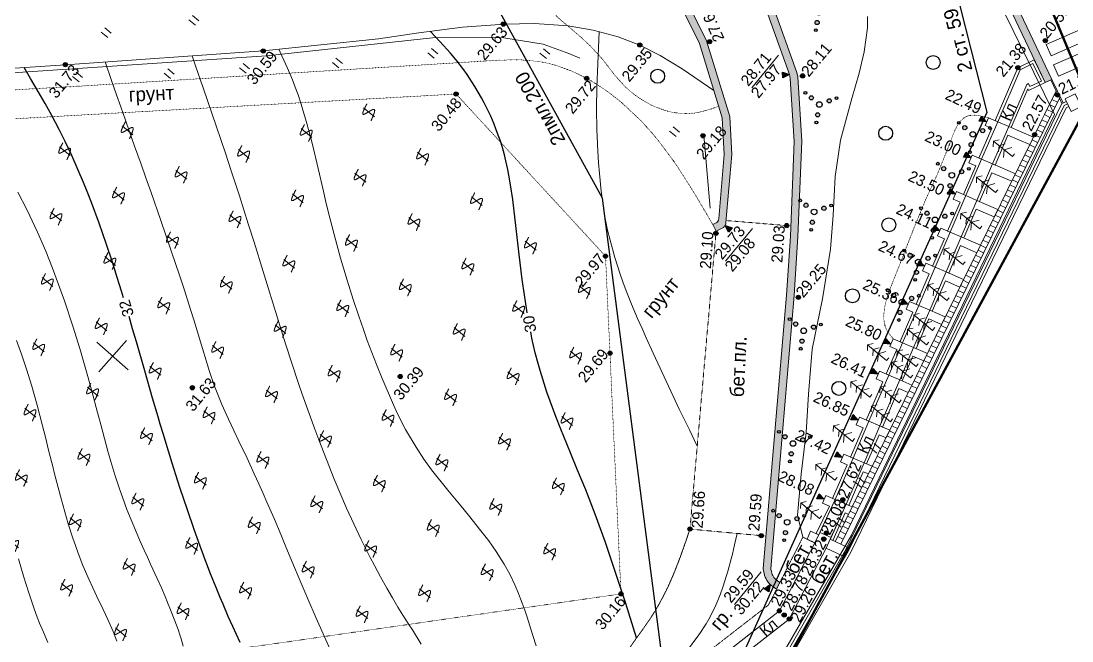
# Model space of a CAD drawing. Header units: millimetres. Extents: x -2893842 to -949497, y -1203244 to 262218.
# Drawn here: x -2001651 to -1926468, y -739890 to -695531 of the extents above; entities that cross this region are included whole.
import ezdxf

# ---------------------------------------------------------------- set-up
doc = ezdxf.new("R2010")
doc.units = ezdxf.units.MM
for name, pattern in [('g5_01_5x1_5', [1.5, 0.75, -0.75]), ('g5_05x2', [3.5, 2.5, -1]), ('g5_366', [0.85, 0.1, -0.75])]:
    doc.linetypes.add(name, pattern=pattern)
doc.layers.get('0').update_dxf_attribs({"lineweight": 5})
for name, color, linetype in [('!!!_ Размеры', 7, 'Continuous'), ('02_сетка', 253, 'Continuous'), ('06_Инженерно-технические сооружения', 253, 'Continuous'), ('10_Границы покрытий и угодий', 253, 'Continuous'), ('12_Рельеф', 253, 'Continuous'), ('13_Растительность', 253, 'Continuous'), ('14_Ограждения', 253, 'Continuous'), ('19_Горизонтали', 253, 'Continuous'), ('30_Канализация', 253, 'Continuous'), ('32_Теплосеть', 253, 'Continuous'), ('37_Кабель низкого напряжения', 253, 'Continuous'), ('61_Отметки высоты поверхности', 253, 'Continuous'), ('65_Границы', 253, 'Continuous')]:
    doc.layers.add(name, color=color, linetype=linetype)
doc.styles.add('LIKE17', font='d431.shx')
doc.styles.add('LIKE32', font='peteri.shx')
doc.styles.add('LIKE36', font='pragmai.shx')
doc.styles.add('Line_GUGK', font='')
doc.styles.get('Line_GUGK').set_extended_font_data('Bm431', italic=True)
doc.linetypes.add('g5_085a', pattern='A,0.001,[19,GUGK_2005.shx,S=1,R=180,X=0,Y=0],0.5,[18,GUGK_2005.shx,S=6,R=180,X=0,Y=0],0.5', length=1.001)
doc.linetypes.add('g5_119_3', pattern='A,4,-1,[31,GUGK_2005.shx,S=0.1,R=0,X=0,Y=0],4,[31,GUGK_2005.shx,S=0.1,R=180,X=0,Y=0],-1', length=10)
doc.linetypes.add('g5_122_kn', pattern='A,1,-1,1.5,-0.4,["Кн",Line_GUGK,S=1,R=0,X=0,Y=-0.5],-2.4,1.5,-1,4,-1,4,-1,3', length=21.8)
doc.linetypes.add('g5_122_t', pattern='A,1,-1,1.5,-0.4,["Т",Line_GUGK,S=1,R=0,X=0,Y=-0.5],-1.5,1.5,-1,4,-1,4,-1,3', length=20.9)
doc.linetypes.add('g5_280_1', pattern='A,0.001,[21,GUGK_2005.shx,S=1,R=180,X=0,Y=0],2', length=2.001)
doc.linetypes.add('g5_386_1', pattern='A,0,-0.75,[39,GUGK_2005.shx,S=0.5,R=0,X=0.55,Y=0],-0.75', length=1.5)
doc.linetypes.add('g5_472', pattern='A,0,-4,[25,GUGK_2005.shx,S=0.4,R=0,X=0,Y=-0.2],0', length=4)

# ---------------------------------------------------------------- blocks, each defined once
blk = doc.blocks.new('BL_333')
at = {"color": 0}
for p, q in [((0, -3), (0, 3)), ((-3, 0), (3, 0))]:
    blk.add_line(p, q, dxfattribs=at)
blk = doc.blocks.new('g5_368')
at = {"color": 0}
blk.add_circle((0, 0), 0.5, dxfattribs=at)
blk = doc.blocks.new('g5_395_2')
h = blk.add_hatch(color=0)
h.paths.add_polyline_path([(-0.8, -0.375, 1), (-0.5, -0.375, 1)])
h.paths.add_polyline_path([(-1.026, -0.65, 1), (-1.226, -0.65, 1)])
h.paths.add_polyline_path([(0.8, -0.375, 1), (0.5, -0.375, 1)])
h.paths.add_polyline_path([(1.026, -0.65, 1), (1.226, -0.65, 1)])
h.paths.add_polyline_path([(0.15, 0.75, 1), (-0.15, 0.75, 1)])
h.paths.add_polyline_path([(0.1, 1.3, 1), (-0.1, 1.3, 1)])
at = {"color": 0}
for centre, radius in [((0, 0.75), 0.15), ((0, 1.3), 0.1), ((0, 0), 0.2), ((-1.126, -0.65), 0.1), ((-0.65, -0.375), 0.15), ((0.65, -0.375), 0.15), ((1.126, -0.65), 0.1)]:
    blk.add_circle(centre, radius, dxfattribs=at)
blk = doc.blocks.new('g5_401')
at = {"color": 0, "lineweight": 20}
for points in [[(-0.2, 0), (-0.2, 0.6)], [(0.2, 0), (0.2, 0.6)]]:
    blk.add_lwpolyline(points, dxfattribs=at)
blk = doc.blocks.new('g5_388_2')
at = {"color": 0, "lineweight": 20}
for points in [[(0, 1.75), (-0.324, 1.503)], [(0, 1.75), (0.324, 1.503)], [(0, 0), (0, 1.75)], [(0, 1.221), (-0.365, 0.973)], [(0, 1.221), (0.365, 0.973)], [(0, 0.751), (-0.465, 0.443)], [(0, 0.751), (0.465, 0.443)], [(0.25, 0), (0, 0)]]:
    blk.add_lwpolyline(points, dxfattribs=at)
blk = doc.blocks.new('g5_411')
at = {"color": 0, "linetype": 'Continuous', "lineweight": 15}
for points in [[(0.375, 1), (0.365, 0.998), (0.355, 0.996), (0.346, 0.994), (0.336, 0.991), (0.326, 0.989), (0.316, 0.987), (0.307, 0.985), (0.297, 0.983), (0.287, 0.981), (0.277, 0.979), (0.268, 0.976), (0.258, 0.974), (0.248, 0.972), (0.238, 0.97), (0.228, 0.968), (0.219, 0.966), (0.209, 0.963), (0.199, 0.961), (0.189, 0.959), (0.18, 0.957), (0.17, 0.955), (0.16, 0.952), (0.15, 0.95), (0.141, 0.948), (0.131, 0.946), (0.121, 0.943), (0.111, 0.941), (0.102, 0.939), (0.092, 0.937), (0.082, 0.934), (0.073, 0.932), (0.063, 0.93), (0.053, 0.927), (0.043, 0.925), (0.034, 0.923), (0.024, 0.92), (0.014, 0.918), (0.005, 0.915), (-0.005, 0.913), (-0.015, 0.911), (-0.025, 0.908), (-0.034, 0.906), (-0.044, 0.903), (-0.054, 0.901), (-0.063, 0.898), (-0.073, 0.895), (-0.083, 0.893), (-0.092, 0.89), (-0.102, 0.887), (-0.111, 0.885), (-0.121, 0.882), (-0.131, 0.879), (-0.14, 0.876), (-0.15, 0.873), (-0.159, 0.87), (-0.169, 0.867), (-0.178, 0.864), (-0.188, 0.861), (-0.197, 0.858), (-0.207, 0.855), (-0.216, 0.852), (-0.226, 0.849), (-0.235, 0.845), (-0.245, 0.842), (-0.254, 0.838), (-0.263, 0.834), (-0.272, 0.831), (-0.282, 0.827), (-0.291, 0.823), (-0.3, 0.818), (-0.309, 0.814), (-0.318, 0.809), (-0.327, 0.805), (-0.335, 0.799), (-0.344, 0.794), (-0.352, 0.788), (-0.36, 0.782), (-0.367, 0.775), (-0.374, 0.768), (-0.379, 0.76), (-0.383, 0.75), (-0.385, 0.741), (-0.384, 0.731), (-0.38, 0.721), (-0.375, 0.713), (-0.369, 0.705), (-0.361, 0.698), (-0.354, 0.692), (-0.346, 0.686), (-0.337, 0.681), (-0.329, 0.675), (-0.32, 0.67), (-0.312, 0.665), (-0.303, 0.661), (-0.294, 0.656), (-0.285, 0.652), (-0.276, 0.647), (-0.267, 0.643), (-0.258, 0.639), (-0.249, 0.635), (-0.239, 0.631), (-0.23, 0.627), (-0.221, 0.623), (-0.212, 0.619), (-0.202, 0.616), (-0.193, 0.612), (-0.184, 0.608), (-0.174, 0.605), (-0.165, 0.601), (-0.156, 0.597), (-0.146, 0.594), (-0.137, 0.59), (-0.128, 0.587), (-0.118, 0.584), (-0.109, 0.58), (-0.099, 0.577), (-0.09, 0.573), (-0.081, 0.57), (-0.071, 0.567), (-0.062, 0.563), (-0.052, 0.56), (-0.043, 0.556), (-0.034, 0.553), (-0.024, 0.55), (-0.015, 0.546), (-0.005, 0.543), (0.004, 0.54), (0.013, 0.536), (0.023, 0.533), (0.032, 0.53), (0.042, 0.526), (0.051, 0.523), (0.061, 0.519), (0.07, 0.516), (0.079, 0.513), (0.089, 0.509), (0.098, 0.506), (0.108, 0.502), (0.117, 0.499), (0.126, 0.495), (0.136, 0.492), (0.145, 0.488), (0.154, 0.485), (0.164, 0.481), (0.173, 0.477), (0.182, 0.474), (0.191, 0.47), (0.201, 0.466), (0.21, 0.462), (0.219, 0.458), (0.228, 0.454), (0.238, 0.45), (0.247, 0.446), (0.256, 0.442), (0.265, 0.438), (0.274, 0.433), (0.283, 0.429), (0.292, 0.425), (0.301, 0.42), (0.309, 0.415), (0.318, 0.41), (0.327, 0.405), (0.335, 0.4), (0.343, 0.394), (0.351, 0.388), (0.359, 0.382), (0.367, 0.375), (0.374, 0.368), (0.38, 0.36), (0.385, 0.352), (0.39, 0.343), (0.392, 0.333), (0.392, 0.323), (0.391, 0.313), (0.387, 0.304), (0.382, 0.295), (0.377, 0.287), (0.37, 0.279), (0.363, 0.272), (0.356, 0.266), (0.348, 0.259), (0.34, 0.253), (0.332, 0.248), (0.323, 0.242), (0.315, 0.237), (0.306, 0.232), (0.298, 0.227), (0.289, 0.222), (0.28, 0.217), (0.271, 0.213), (0.262, 0.208), (0.253, 0.204), (0.244, 0.2), (0.235, 0.196), (0.226, 0.192), (0.217, 0.188), (0.207, 0.184), (0.198, 0.18), (0.189, 0.176), (0.179, 0.173), (0.17, 0.169), (0.161, 0.165), (0.151, 0.162), (0.142, 0.158), (0.133, 0.155), (0.123, 0.151), (0.114, 0.148), (0.105, 0.145), (0.095, 0.141), (0.086, 0.138), (0.076, 0.135), (0.067, 0.132), (0.057, 0.129), (0.048, 0.125), (0.038, 0.122), (0.029, 0.119), (0.019, 0.116), (0.01, 0.113), (0, 0.11), (-0.009, 0.107), (-0.019, 0.104), (-0.028, 0.101), (-0.038, 0.098), (-0.048, 0.095), (-0.057, 0.092), (-0.067, 0.089), (-0.076, 0.086), (-0.086, 0.083), (-0.095, 0.08), (-0.105, 0.078), (-0.115, 0.075), (-0.124, 0.072), (-0.134, 0.069), (-0.143, 0.066), (-0.153, 0.063), (-0.162, 0.061), (-0.172, 0.058), (-0.182, 0.055), (-0.191, 0.052), (-0.201, 0.049), (-0.21, 0.047), (-0.22, 0.044), (-0.23, 0.041), (-0.239, 0.038), (-0.249, 0.036), (-0.259, 0.033), (-0.268, 0.03), (-0.278, 0.027), (-0.287, 0.025), (-0.297, 0.022), (-0.307, 0.019), (-0.316, 0.017), (-0.326, 0.014), (-0.336, 0.011), (-0.345, 0.008), (-0.355, 0.006), (-0.364, 0.003), (-0.374, 0), (-0.375, 0)], [(0, 1), (0, 0)]]:
    blk.add_lwpolyline(points, dxfattribs=at)
blk = doc.blocks.new('g5_330')
blk.add_hatch(color=0).paths.add_polyline_path([(-0.15, 0, 1), (0.15, 0, 1)])
at = {"color": 0}
blk.add_circle((0, 0), 0.15, dxfattribs=at)
blk = doc.blocks.new('g5_330a')
blk.add_hatch(color=0).paths.add_polyline_path([(0, 0), (-0.2, 0.5), (0.2, 0.5)])
at = {"color": 0}
blk.add_lwpolyline([(0, 0), (-0.2, 0.5), (0.2, 0.5)], close=True, dxfattribs=at)
blk = doc.blocks.new('Топо_07.04.17')
at = {"layer": '06_Инженерно-технические сооружения', "linetype": 'Continuous', "lineweight": 20}
for points in [[(-90330, -590655), (-90347, -590717), (-90361, -590756), (-90382, -590804), (-90411, -590851), (-90429, -590874), (-90449, -590896), (-90489, -590933), (-90525, -590961), (-90550, -590979), (-90589, -591004), (-90637, -591029), (-90689, -591051), (-91102, -591198), (-91283, -590689), (-91066, -590612), (-91025, -590596), (-90986, -590575), (-90959, -590558), (-90943, -590545), (-90923, -590527), (-90908, -590512), (-90890, -590491), (-90873, -590470), (-90857, -590448), (-90842, -590423), (-90829, -590393), (-90819, -590355), (-90812, -590311), (-89906, -585795), (-89749, -583190), (-90765, -577717), (-95182, -565551), (-95829, -564827), (-96550, -564210), (-114803, -562794), (-143291, -560491), (-172694, -558257), (-205353, -557281), (-222333, -557403), (-243262, -558205), (-272521, -559509), (-287741, -560073), (-304911, -560306), (-320227, -559835), (-336012, -559406), (-345151, -559109), (-345134, -558570), (-335995, -558866), (-320211, -559296), (-304907, -559766), (-287755, -559533), (-272543, -558970), (-243284, -557665), (-222345, -556863), (-205346, -556741), (-172665, -557718), (-143249, -559953), (-114761, -562256), (-96421, -563678), (-96246, -563758), (-95633, -564284), (-95345, -564559), (-94825, -565140), (-94671, -565376), (-90242, -577574), (-89206, -583156), (-89369, -585864)], [(-86080, -596403), (-89930, -615627), (-89933, -615688), (-89915, -615818), (-89893, -615949), (-89873, -616043), (-89845, -616138), (-89813, -616216), (-89778, -616280), (-89739, -616338), (-89691, -616398), (-89633, -616460), (-89556, -616534), (-89394, -616674), (-89694, -617129), (-89919, -616934), (-90018, -616839), (-90098, -616753), (-90173, -616660), (-90241, -616561), (-90303, -616446), (-90355, -616316), (-90396, -616178), (-90424, -616052), (-90449, -615899), (-90475, -615710), (-90467, -615558), (-86611, -596307), (-85859, -592151), (-84829, -585432), (-84595, -580942), (-84611, -580648), (-85745, -575842), (-85882, -575418), (-88647, -568685), (-88723, -568424), (-89211, -565800), (-89222, -565462), (-89144, -565167), (-89015, -564959), (-88858, -564774), (-88666, -564608), (-88428, -564494), (-88137, -564449), (-87688, -564477), (-81754, -565549), (-76089, -567090), (-75751, -567229), (-71402, -569572), (-71138, -569808), (-70095, -571327), (-69915, -571688), (-66007, -583103), (-66518, -583278), (-70410, -571910), (-70562, -571602), (-71498, -570238), (-71749, -569999), (-75917, -567753), (-76378, -567571), (-81873, -566076), (-87754, -565014), (-88113, -564992), (-88267, -565015), (-88368, -565063), (-88473, -565155), (-88578, -565278), (-88642, -565383), (-88680, -565523), (-88672, -565742), (-88202, -568272), (-88125, -568533), (-85363, -575262), (-85226, -575689), (-84078, -580556), (-84051, -580879), (-84291, -585488), (-85326, -592240)]]:
    blk.add_hatch(color=7, dxfattribs=at).paths.add_polyline_path(points)
at = {"layer": '02_сетка', "color": 3, "linetype": 'Continuous'}
for p, q in [((-136118, -596216), (-133897, -594200)), ((-133999, -596319), (-136016, -594098))]:
    blk.add_line(p, q, dxfattribs=at)
at = {"layer": '06_Инженерно-технические сооружения', "color": 7, "linetype": 'Continuous', "lineweight": 20}
for points in [[(-94671, -565376), (-90242, -577574), (-89206, -583156), (-89369, -585864), (-90330, -590655), (-90347, -590717), (-90361, -590756), (-90382, -590804), (-90411, -590851), (-90429, -590874), (-90449, -590896), (-90489, -590933), (-90525, -590961), (-90550, -590979), (-90589, -591004), (-90637, -591029), (-90689, -591051), (-91102, -591198), (-91283, -590689), (-91066, -590612), (-91025, -590596), (-90986, -590575), (-90959, -590558), (-90943, -590545), (-90923, -590527), (-90908, -590512), (-90890, -590491), (-90873, -590470), (-90857, -590448), (-90842, -590423), (-90829, -590393), (-90819, -590355), (-90812, -590311), (-89906, -585795), (-89749, -583190), (-90765, -577717), (-95182, -565551)], [(-69915, -571688), (-66007, -583103), (-66518, -583278), (-70410, -571910)], [(-85226, -575689), (-84078, -580556), (-84051, -580879), (-84291, -585488), (-85326, -592240), (-86080, -596403), (-89930, -615627), (-89933, -615688), (-89915, -615818), (-89893, -615949), (-89873, -616043), (-89845, -616138), (-89813, -616216), (-89778, -616280), (-89739, -616338), (-89691, -616398), (-89633, -616460), (-89556, -616534), (-89394, -616674), (-89694, -617129), (-89919, -616934), (-90018, -616839), (-90098, -616753), (-90173, -616660), (-90241, -616561), (-90303, -616446), (-90355, -616316), (-90396, -616178), (-90424, -616052), (-90449, -615899), (-90475, -615710), (-90467, -615558), (-86611, -596307), (-85859, -592151), (-84829, -585432), (-84595, -580942), (-84611, -580648), (-85745, -575842)], [(-87411, -581275), (-85242, -579181)], [(-66019, -585115), (-66390, -584878)], [(-65804, -584778), (-66175, -584541)], [(-66450, -585789), (-66821, -585552)], [(-66235, -585452), (-66606, -585215)], [(-66881, -586464), (-67252, -586227)], [(-66666, -586126), (-67036, -585890)], [(-67312, -587138), (-67682, -586901)], [(-67096, -586801), (-67467, -586564)], [(-67958, -588149), (-68329, -587912)], [(-67742, -587812), (-68113, -587575)], [(-67527, -587475), (-67898, -587238)], [(-68389, -588823), (-68759, -588586)], [(-68173, -588486), (-68544, -588249)], [(-68819, -589497), (-69190, -589260)], [(-68604, -589160), (-68975, -588923)], [(-69250, -590171), (-69621, -589934)], [(-69035, -589834), (-69406, -589597)], [(-69681, -590845), (-70052, -590608)], [(-69466, -590508), (-69836, -590271)], [(-90668, -593395), (-88499, -591302)], [(-70327, -591857), (-70698, -591620)], [(-70112, -591519), (-70482, -591283)], [(-69896, -591182), (-70267, -590945)], [(-70758, -592531), (-71129, -592294)], [(-70542, -592194), (-70913, -591957)], [(-71189, -593205), (-71559, -592968)], [(-70973, -592868), (-71344, -592631)], [(-71619, -593879), (-71990, -593642)], [(-71404, -593542), (-71775, -593305)], [(-72266, -594890), (-72636, -594653)], [(-72050, -594553), (-72421, -594316)], [(-71835, -594216), (-72206, -593979)], [(-72696, -595564), (-73067, -595327)], [(-72481, -595227), (-72852, -594990)], [(-73127, -596238), (-73498, -596001)], [(-72912, -595901), (-73282, -595664)], [(-73558, -596912), (-73929, -596676)], [(-73342, -596575), (-73713, -596338)], [(-74204, -597924), (-74575, -597687)], [(-73989, -597587), (-74359, -597350)], [(-73773, -597249), (-74144, -597013)], [(-74635, -598598), (-75005, -598361)], [(-74419, -598261), (-74790, -598024)], [(-75065, -599272), (-75436, -599035)], [(-74850, -598935), (-75221, -598698)], [(-75496, -599946), (-75867, -599709)], [(-75281, -599609), (-75652, -599372)], [(-75927, -600620), (-76298, -600383)], [(-75712, -600283), (-76082, -600046)], [(-76573, -601631), (-76944, -601394)], [(-76358, -601294), (-76729, -601057)], [(-76142, -600957), (-76513, -600720)], [(-77004, -602305), (-77375, -602068)], [(-76789, -601968), (-77159, -601731)], [(-77435, -602980), (-77805, -602743)], [(-77219, -602642), (-77590, -602406)], [(-77865, -603654), (-78236, -603417)], [(-77650, -603317), (-78021, -603080)], [(-78512, -604665), (-78882, -604428)], [(-78296, -604328), (-78667, -604091)], [(-78081, -603991), (-78452, -603754)], [(-78942, -605339), (-79313, -605102)], [(-78727, -605002), (-79098, -604765)], [(-79373, -606013), (-79744, -605776)], [(-79158, -605676), (-79529, -605439)], [(-79804, -606687), (-80175, -606450)], [(-79589, -606350), (-79959, -606113)], [(-80450, -607698), (-80821, -607461)], [(-80235, -607361), (-80605, -607124)], [(-80019, -607024), (-80390, -606787)], [(-80881, -608373), (-81252, -608136)], [(-80665, -608035), (-81036, -607799)], [(-81312, -609047), (-81682, -608810)], [(-81096, -608710), (-81467, -608473)], [(-81742, -609721), (-82113, -609484)], [(-81527, -609384), (-81898, -609147)], [(-82173, -610395), (-82544, -610158)], [(-81958, -610058), (-82328, -609821)], [(-82819, -611406), (-83190, -611169)], [(-82604, -611069), (-82975, -610832)], [(-82388, -610732), (-82759, -610495)], [(-83250, -612080), (-83621, -611843)], [(-83035, -611743), (-83405, -611506)], [(-83681, -612754), (-84052, -612517)], [(-83465, -612417), (-83836, -612180)], [(-98771, -667824), (-98680, -651578), (-98580, -632028), (-97507, -623509), (-89662, -618691), (-86588, -614147), (-86163, -613453), (-85396, -613891), (-85466, -614007), (-85829, -614611), (-89024, -619355), (-96668, -624050), (-97681, -632087), (-97780, -651583), (-97871, -667834)], [(-84112, -613428), (-84482, -613192)], [(-83896, -613091), (-84267, -612854)], [(-84542, -614103), (-84913, -613866)], [(-84327, -613766), (-84698, -613529)], [(-92809, -617872), (-90640, -615778)]]:
    blk.add_lwpolyline(points, dxfattribs=at)
at = {"layer": '06_Инженерно-технические сооружения', "color": 7, "linetype": 'g5_280_1', "lineweight": 20}
for points in [[(-91102, -591198), (-90689, -591051), (-90637, -591029), (-90589, -591004), (-90550, -590979), (-90525, -590961), (-90489, -590933), (-90449, -590896), (-90429, -590874), (-90411, -590851), (-90382, -590804), (-90361, -590756), (-90347, -590717), (-90330, -590655), (-89369, -585864), (-89206, -583156), (-90242, -577574), (-94671, -565376)], [(-66007, -583103), (-69915, -571688)], [(-85745, -575842), (-84611, -580648), (-84595, -580942), (-84829, -585432), (-85859, -592151), (-86611, -596307), (-90467, -615558), (-90475, -615710), (-90449, -615899), (-90424, -616052), (-90396, -616178), (-90355, -616316), (-90303, -616446), (-90241, -616561), (-90173, -616660), (-90098, -616753), (-90018, -616839), (-89919, -616934), (-89694, -617129)]]:
    blk.add_lwpolyline(points, dxfattribs=at)
at = {"layer": '06_Инженерно-технические сооружения', "color": 7, "linetype": 'Continuous', "lineweight": 20}
for points in [[(-65517, -582928), (-65775, -582087), (-52556, -578029), (-52298, -578871)], [(-65864, -581416), (-66124, -580575), (-59688, -578589), (-59429, -579430)], [(-70375, -585580), (-68330, -581999), (-67100, -581578), (-66518, -583278), (-67748, -583699), (-67788, -583582), (-69285, -586203), (-69458, -586103), (-67834, -583259), (-67703, -583215), (-67624, -583445), (-66772, -583154), (-67225, -581832), (-68194, -582164), (-70201, -585679)], [(-65486, -584903), (-65625, -584497), (-65807, -583965), (-66092, -583132), (-66007, -583103), (-65401, -584875)], [(-84758, -614440), (-85133, -614210), (-84913, -613866), (-84698, -613529), (-84482, -613192), (-84267, -612854), (-84052, -612517), (-83836, -612180), (-83621, -611843), (-83405, -611506), (-83190, -611169), (-82975, -610832), (-82759, -610495), (-82544, -610158), (-82328, -609821), (-82113, -609484), (-81898, -609147), (-81682, -608810), (-81467, -608473), (-81252, -608136), (-81036, -607799), (-80821, -607461), (-80605, -607124), (-80390, -606787), (-80175, -606450), (-79959, -606113), (-79744, -605776), (-79529, -605439), (-79313, -605102), (-79098, -604765), (-78882, -604428), (-78667, -604091), (-78452, -603754), (-78236, -603417), (-78021, -603080), (-77805, -602743), (-77590, -602406), (-77375, -602068), (-77159, -601731), (-76944, -601394), (-76729, -601057), (-76513, -600720), (-76298, -600383), (-76082, -600046), (-75867, -599709), (-75652, -599372), (-75436, -599035), (-75221, -598698), (-75005, -598361), (-74790, -598024), (-74575, -597687), (-74359, -597350), (-74144, -597013), (-73929, -596676), (-73713, -596338), (-73498, -596001), (-73282, -595664), (-73067, -595327), (-72852, -594990), (-72636, -594653), (-72421, -594316), (-72206, -593979), (-71990, -593642), (-71775, -593305), (-71559, -592968), (-71344, -592631), (-71129, -592294), (-70913, -591957), (-70698, -591620), (-70482, -591283), (-70267, -590945), (-70052, -590608), (-69836, -590271), (-69621, -589934), (-69406, -589597), (-69190, -589260), (-68975, -588923), (-68759, -588586), (-68544, -588249), (-68329, -587912), (-68113, -587575), (-67898, -587238), (-67682, -586901), (-67467, -586564), (-67252, -586227), (-67036, -585890), (-66821, -585552), (-66606, -585215), (-66390, -584878), (-66175, -584541), (-65807, -583965), (-65625, -584497)], [(-71649, -588212), (-71823, -588113), (-70673, -586101), (-71130, -585839), (-70833, -585318), (-70202, -585679)], [(-70906, -588637), (-71649, -588212), (-70202, -585679), (-69458, -586103)], [(-70732, -588736), (-70904, -588638), (-69458, -586103), (-67784, -587060), (-68108, -587566), (-69582, -586724)], [(-73059, -590675), (-73230, -590577), (-72120, -588634), (-72578, -588373), (-72280, -587852), (-71649, -588212)], [(-72313, -591101), (-73057, -590676), (-71649, -588212), (-70906, -588637)], [(-72140, -591200), (-72313, -591101), (-70906, -588637), (-69357, -589521), (-69680, -590028), (-71030, -589257)], [(-74466, -593144), (-74640, -593045), (-73528, -591098), (-73985, -590837), (-73688, -590316), (-73059, -590675)], [(-73723, -593569), (-74466, -593144), (-73057, -590676), (-72313, -591101)], [(-73723, -593569), (-72313, -591101), (-70887, -591916), (-71211, -592422), (-72437, -591721), (-73549, -593668)], [(-75823, -595519), (-75996, -595420), (-74937, -593566), (-75395, -593305), (-75097, -592784), (-74466, -593144)], [(-75079, -595943), (-75823, -595519), (-74466, -593144), (-73723, -593569)], [(-75079, -595943), (-73723, -593569), (-72419, -594313), (-72743, -594820), (-73847, -594189), (-74906, -596043)], [(-77298, -598102), (-77472, -598003), (-76294, -595941), (-76751, -595679), (-76454, -595158), (-75823, -595519)], [(-76555, -598527), (-77298, -598102), (-75823, -595519), (-75079, -595943)], [(-76381, -598626), (-76555, -598527), (-75079, -595943), (-73894, -596621), (-74217, -597127), (-75203, -596564)], [(-78741, -600627), (-78914, -600528), (-77770, -598524), (-78227, -598263), (-77929, -597742), (-77298, -598102)], [(-77997, -601052), (-78741, -600627), (-77298, -598102), (-76555, -598527)], [(-77997, -601052), (-76555, -598527), (-75498, -599131), (-75821, -599637), (-76679, -599147), (-77824, -601151)], [(-79989, -602814), (-80163, -602714), (-79212, -601049), (-79669, -600788), (-79372, -600267), (-78741, -600627)], [(-79246, -603238), (-79989, -602814), (-78741, -600627), (-77997, -601052)], [(-79072, -603337), (-79246, -603238), (-77997, -601052), (-77065, -601584), (-77389, -602091), (-78121, -601672)], [(-81771, -605933), (-81945, -605833), (-80461, -603235), (-80918, -602974), (-80620, -602453), (-79989, -602814)], [(-81028, -606357), (-81771, -605933), (-79989, -602814), (-79246, -603238)], [(-80854, -606456), (-81028, -606357), (-79246, -603238), (-78423, -603708), (-78746, -604215), (-79370, -603858)], [(-83197, -608429), (-83371, -608330), (-82242, -606354), (-82700, -606093), (-82402, -605572), (-81771, -605933)], [(-82454, -608853), (-83197, -608429), (-81771, -605933), (-81028, -606357)], [(-82280, -608953), (-82454, -608853), (-81028, -606357), (-80359, -606739), (-80683, -607245), (-81152, -606977)], [(-84796, -611228), (-84970, -611129), (-83668, -608851), (-84126, -608589), (-83828, -608068), (-83197, -608429)], [(-84053, -611653), (-84796, -611228), (-83197, -608429), (-82454, -608853)], [(-83879, -611752), (-84053, -611653), (-82454, -608853), (-81909, -609164), (-82232, -609671), (-82578, -609474)], [(-86255, -613603), (-86425, -613499), (-85267, -611650), (-85725, -611389), (-85427, -610868), (-84796, -611228)], [(-85396, -613891), (-86163, -613453), (-84796, -611228), (-84053, -611653)], [(-85295, -614111), (-85466, -614007), (-84053, -611653), (-83647, -611884), (-83971, -612391), (-84189, -612266)], [(-87116, -613824), (-86799, -613270), (-86255, -613603), (-86588, -614147), (-86588, -614147)], [(-85829, -614611), (-85466, -614007), (-84330, -614701), (-84440, -614875), (-84737, -615279)]]:
    blk.add_lwpolyline(points, close=True, dxfattribs=at)
at = {"layer": '06_Инженерно-технические сооружения', "color": 7, "linetype": 'g5_01_5x1_5', "lineweight": 20}
blk.add_lwpolyline([(-90301, -590513), (-85746, -591418)], dxfattribs=at)
at = {"layer": '10_Границы покрытий и угодий', "color": 7, "linetype": 'g5_366', "lineweight": 20}
for points in [[(-151883, -574796), (-135241, -575744), (-105022, -577289), (-103599, -577435), (-102421, -577677), (-101943, -577816), (-101530, -577959), (-101070, -578145), (-100053, -578654), (-99067, -579280), (-98395, -579785), (-97559, -580508), (-96740, -581326), (-95539, -582749), (-94939, -583579), (-94484, -584270), (-93597, -585782), (-93263, -586411), (-92324, -588345), (-91283, -590689)], [(-89908, -582331), (-90374, -582439), (-91094, -582569), (-91670, -582619), (-92309, -582592), (-92608, -582547), (-93281, -582375), (-93740, -582202), (-94252, -581955), (-94490, -581820), (-94785, -581636), (-95391, -581188), (-95760, -580863), (-96083, -580542), (-96421, -580159), (-97049, -579274), (-97428, -578646), (-97760, -578106), (-97944, -577827), (-98544, -577012), (-99143, -576305), (-99692, -575715), (-100297, -575075), (-100759, -574556)], [(-79372, -600267), (-79565, -599978), (-79733, -599676), (-79847, -599354), (-79890, -599061), (-79873, -598592), (-79846, -598424), (-79673, -597771), (-79419, -597112), (-78062, -594558), (-77269, -593047), (-75991, -590703), (-74960, -589010), (-73933, -587130), (-73352, -586003), (-73112, -585644), (-72941, -585440), (-72836, -585335), (-72644, -585184), (-72557, -585133), (-72430, -585074), (-72236, -585021), (-72075, -585007), (-71927, -585012), (-71741, -585037), (-71509, -585091), (-71285, -585158), (-70833, -585318)]]:
    blk.add_lwpolyline(points, dxfattribs=at)
blk.add_lwpolyline([(-274139, -627733), (-288936, -626643), (-306647, -610479), (-346751, -565770), (-108476, -579342), (-99162, -592075), (-100786, -616211), (-208446, -619410)], close=True, dxfattribs=at)
at = {"layer": '10_Границы покрытий и угодий', "color": 7, "linetype": 'g5_01_5x1_5', "lineweight": 20}
for points in [[(-90009, -613272), (-95360, -612156), (-91102, -591198)], [(-86588, -614147), (-87116, -613824), (-87402, -613649), (-90390, -618185), (-98269, -622982), (-99668, -632059), (-99587, -651784), (-99743, -661372), (-100154, -689113), (-108563, -703674), (-108177, -703897)]]:
    blk.add_lwpolyline(points, dxfattribs=at)
at = {"layer": '10_Границы покрытий и угодий', "color": 7, "linetype": 'g5_05x2', "lineweight": 20}
blk.add_lwpolyline([(-102326, -622895), (-102081, -622360), (-101842, -621878), (-101644, -621521), (-101299, -620992), (-100947, -620525), (-100668, -620186), (-99996, -619428), (-99532, -618919), (-98847, -618133), (-98476, -617668), (-98194, -617291), (-97813, -616748), (-97444, -616179), (-96916, -615284), (-96324, -614165), (-96031, -613573), (-95731, -612945), (-95360, -612156)], dxfattribs=at)
at = {"layer": '10_Границы покрытий и угодий', "color": 7, "linetype": 'Continuous', "lineweight": 20}
blk.add_lwpolyline([(-98269, -622982), (-97910, -622468), (-97604, -622045), (-97162, -621479), (-96962, -621244), (-96624, -620866), (-96351, -620571), (-95818, -620002), (-95647, -619816), (-95389, -619527), (-95188, -619292), (-94965, -619015), (-94636, -618569), (-94132, -617781), (-93954, -617469), (-93710, -617010), (-93487, -616556), (-93128, -615757), (-92974, -615388), (-92666, -614602), (-92547, -614282), (-92316, -613636), (-92047, -612847)], dxfattribs=at)
at = {"layer": '12_Рельеф', "color": 7, "linetype": 'g5_085a', "lineweight": 20}
for points in [[(-90123, -581172), (-92194, -579374), (-93653, -578240), (-95024, -577339), (-96499, -576572), (-98215, -575901), (-99972, -575405), (-102342, -574972), (-104478, -574756), (-107479, -574649), (-110635, -574694), (-113540, -574802), (-121838, -574726), (-136014, -574107), (-150549, -573431)], [(-87402, -613649), (-87608, -612028), (-87022, -609151), (-86321, -606220), (-85843, -603534), (-85218, -600353), (-84082, -596860), (-83104, -593391), (-82657, -590985), (-82205, -588266), (-81529, -585714), (-80380, -582851), (-79658, -581110), (-79128, -579636), (-78700, -577952), (-78605, -577146)]]:
    blk.add_lwpolyline(points, dxfattribs=at)
at = {"layer": '13_Растительность', "color": 7, "linetype": 'g5_386_1', "lineweight": 20}
for points in [[(-342854, -562408), (-333797, -562772), (-300193, -564223), (-271506, -566254), (-256500, -566739), (-229931, -568760), (-201830, -570786), (-176997, -571909), (-163186, -573033), (-147670, -573911), (-121645, -575087), (-109480, -575165), (-104634, -575741), (-101888, -576489), (-100143, -577371), (-99397, -577790)], [(-91344, -589505), (-91194, -584274)]]:
    blk.add_lwpolyline(points, dxfattribs=at)
at = {"layer": '14_Ограждения', "color": 7, "linetype": 'Continuous', "lineweight": 20}
for points in [[(-65486, -584903), (-65154, -584791), (-65090, -584980), (-65025, -585169), (-65223, -585237), (-84109, -615101), (-89230, -622071), (-90915, -624882), (-93531, -629669), (-93550, -632159), (-93750, -632157), (-93950, -632156), (-93930, -629565), (-91262, -624683), (-89564, -621849), (-84440, -614875)], [(-65224, -584587), (-64466, -584329), (-64144, -585276), (-64901, -585534)]]:
    blk.add_lwpolyline(points, close=True, dxfattribs=at)
at = {"layer": '14_Ограждения', "color": 7, "linetype": 'g5_472', "lineweight": 20}
blk.add_lwpolyline([(-93750, -632157), (-93731, -629617), (-91088, -624783), (-89397, -621960), (-84274, -614988), (-65354, -585070), (-65090, -584980)], dxfattribs=at)
at = {"layer": '19_Горизонтали', "color": 42, "linetype": 'Continuous', "lineweight": 20}
for points in [[(-143335, -608848), (-143101, -610203), (-142890, -611281), (-142781, -611793), (-142611, -612537), (-142460, -613148), (-142343, -613598), (-142154, -614277), (-141923, -615043)], [(-137009, -615515), (-137196, -614787), (-137469, -613893), (-137592, -613522), (-137848, -612776), (-137948, -612489), (-138287, -611509), (-138478, -610929), (-138799, -609849), (-139040, -608927), (-139172, -608366), (-139294, -607819), (-139505, -606763), (-139804, -605015), (-139940, -604106), (-140079, -603108), (-140152, -602569), (-140296, -601468), (-140444, -600334), (-140543, -599606), (-140763, -598089), (-140994, -596690), (-141231, -595438), (-141466, -594331), (-141704, -593317)], [(-140418, -582787), (-139929, -584080), (-139348, -585784), (-139348, -585784), (-138916, -587205), (-138916, -587205), (-138568, -588462), (-138568, -588462), (-137976, -590895), (-137976, -590895), (-137585, -592753), (-137273, -594412), (-136929, -596453), (-136763, -597520), (-136531, -599096), (-136390, -600062), (-136103, -601930), (-135974, -602694), (-135795, -603674), (-135584, -604709), (-135450, -605309), (-135223, -606233), (-135223, -606233), (-134790, -607762), (-134790, -607762), (-134568, -608483), (-134321, -609256), (-134148, -609788), (-133979, -610303), (-133632, -611371), (-133408, -612080), (-133212, -612717), (-133079, -613170), (-132929, -613700), (-132710, -614537), (-132560, -615180), (-132479, -615555), (-132421, -615850), (-132323, -616394)], [(-121825, -618042), (-122651, -615471), (-123086, -614036), (-123392, -613002), (-123772, -611701), (-124220, -610159), (-124471, -609298), (-124837, -608058), (-125209, -606830), (-125408, -606189), (-125638, -605459), (-125880, -604713), (-126274, -603539), (-126721, -602260), (-126993, -601483), (-127284, -600627), (-127630, -599536), (-128002, -598167), (-128240, -597074), (-128697, -594571), (-128865, -593670), (-129163, -592130), (-129370, -591105), (-129602, -589988), (-129970, -588269), (-130482, -585956), (-130951, -583895), (-131205, -582788), (-131437, -581784), (-131747, -580446), (-131987, -579404), (-132189, -578529), (-132415, -577539), (-132613, -576665), (-132850, -575608), (-133154, -574232)], [(-115396, -618177), (-115905, -617091), (-116116, -616664), (-116460, -615957), (-116750, -615345), (-117065, -614654), (-117383, -613911), (-117745, -613068), (-118086, -612213), (-118328, -611590), (-118819, -610253), (-119607, -607898), (-120251, -605740), (-121033, -602827), (-121223, -602039), (-121829, -599441), (-122018, -598573), (-122590, -595802), (-123387, -591675), (-123625, -590414), (-124033, -588248), (-124293, -586892), (-124702, -584832), (-125067, -583052), (-125370, -581625), (-125779, -579742), (-126413, -576873), (-126774, -575237), (-126926, -574504)], [(-107246, -619224), (-107381, -618463), (-107516, -617739), (-107643, -617102), (-107754, -616587), (-107958, -615753), (-108061, -615361), (-108265, -614698), (-108536, -613920), (-108856, -613157), (-108982, -612874), (-109320, -612188), (-109762, -611377), (-110232, -610596), (-110982, -609389), (-111440, -608688), (-112256, -607439), (-112256, -607439), (-113243, -605854), (-113709, -605034), (-114173, -604133), (-114771, -602778), (-115213, -601600), (-115426, -600946), (-116034, -598979), (-116321, -597940), (-116776, -596155), (-116961, -595337), (-117185, -594350), (-117449, -593111), (-117723, -591700), (-118006, -590079), (-118276, -588352), (-118435, -587228), (-118584, -586069), (-118702, -585086), (-118884, -583516), (-119094, -581780), (-119224, -580836), (-119378, -579898), (-119472, -579322), (-119570, -578813), (-119714, -578138), (-119860, -577552), (-119993, -577017), (-120126, -576551), (-120267, -576102), (-120440, -575550), (-120552, -575222), (-120705, -574737)], [(-97805, -576061), (-98165, -578343), (-98429, -579999), (-98606, -581524), (-98767, -583005), (-98861, -584557), (-98900, -585374), (-98927, -586141), (-98943, -587429), (-98918, -588595), (-98883, -589282), (-98816, -590110), (-98749, -590716), (-98515, -592239), (-98267, -593464), (-98135, -594036), (-97970, -594699), (-97700, -595697), (-97700, -595697), (-97389, -596760), (-97153, -597522), (-96934, -598208), (-96557, -599352), (-96179, -600475), (-95848, -601455), (-95476, -602568), (-95155, -603552), (-94595, -605105), (-94176, -606326)]]:
    blk.add_lwpolyline(points, dxfattribs=at)
at = {"layer": '19_Горизонтали', "color": 42, "linetype": 'Continuous', "lineweight": 30}
for points in [[(-133767, -591143), (-133855, -590656), (-134042, -589662), (-134264, -588528), (-134539, -587213), (-134889, -585657), (-135266, -584127), (-135487, -583294), (-135672, -582631), (-136291, -580604), (-136644, -579565), (-136970, -578668), (-137386, -577604), (-137762, -576705), (-138162, -575789), (-138596, -574809), (-138964, -573969)], [(-105180, -595481), (-105239, -594172), (-105265, -593061), (-105279, -591270), (-105280, -589398), (-105297, -587291), (-105334, -586241), (-105376, -585546), (-105411, -585117), (-105477, -584491), (-105534, -584064), (-105620, -583523), (-105725, -582976), (-105807, -582602), (-105924, -582129), (-106013, -581802), (-106194, -581199), (-106549, -580193), (-106701, -579811), (-107080, -578951), (-107535, -578048), (-107793, -577583), (-108134, -577014), (-108546, -576382), (-109181, -575499), (-109784, -574682)], [(-128249, -616604), (-128640, -615399), (-128880, -614643), (-129158, -613730), (-129301, -613241), (-129513, -612500), (-129677, -611907), (-129828, -611346), (-129948, -610886), (-130063, -610441), (-130217, -609824), (-130314, -609428), (-130607, -608194), (-130932, -606741), (-131119, -605866), (-131266, -605157), (-131373, -604629), (-131636, -603294), (-131909, -601853), (-132030, -601192), (-132169, -600425), (-132266, -599883), (-132505, -598518), (-132844, -596523), (-133201, -594394), (-133365, -593427), (-133520, -592532)], [(-100032, -619468), (-100509, -616938), (-101465, -612438), (-101975, -610336), (-102453, -608537), (-102869, -607069), (-103208, -605894), (-103435, -605099), (-103738, -604013), (-103989, -603071), (-104422, -601268), (-104737, -599671), (-104819, -599171), (-104931, -598379), (-105051, -597308), (-105087, -596849)]]:
    blk.add_lwpolyline(points, dxfattribs=at)
at = {"layer": '30_Канализация', "linetype": 'g5_122_kn', "lineweight": 30}
blk.add_lwpolyline([(-94225, -625908), (-92902, -623834), (-98382, -620337), (-98900, -587938), (-105292, -572412), (-103919, -560566), (-73480, -564093), (-54993, -546252), (-54850, -544025), (-54873, -541562), (-70096, -406565), (-70284, -404178), (-70631, -400462), (-150132, -402158), (-150271, -395125), (-153727, -138821), (-81307, -132515)], dxfattribs=at)
at = {"layer": '32_Теплосеть', "color": 200, "linetype": 'g5_122_t', "lineweight": 30}
blk.add_lwpolyline([(-93950, -692327), (-96357, -692282), (-95097, -625708), (-70875, -584914), (-72558, -572515), (-72840, -569261), (-59487, -555670), (-54574, -546641), (-53459, -545957), (-38522, -542352), (-38947, -540571)], dxfattribs=at)
at = {"layer": '37_Кабель низкого напряжения', "color": 1, "linetype": 'g5_119_3', "lineweight": 20}
blk.add_lwpolyline([(-38381, -540488), (-37858, -542718), (-53568, -546617), (-54448, -547242), (-55496, -548986), (-58709, -555911), (-60573, -567157), (-71188, -571425), (-66102, -585617), (-83926, -613883), (-90331, -622526), (-92351, -626014)], dxfattribs=at)
at = {"layer": '65_Границы', "color": 1, "linetype": 'Continuous', "lineweight": 50}
blk.add_polyline3d([(-68141, -568892, -67200), (-63484, -584979, -67200), (-94023, -628821, -67200), (-94482, -691218, -67200), (-97973, -697450, -67200), (-107119, -714628, -67200), (-108606, -731448, -67200), (-118235, -727705, -67200), (-143139, -722666, -67200), (-181230, -722667, -67200)], dxfattribs=at)
at = {"layer": '02_сетка', "color": 92, "xscale": 500.0000000002746, "yscale": 500.0000000002746, "zscale": 500.0000000002746, "rotation": 42.22816425403256}
blk.add_blockref('BL_333', (-135008, -595208), dxfattribs=at)
at = {"layer": '06_Инженерно-технические сооружения', "color": 7, "linetype": 'Continuous', "lineweight": 20}
for p, xscale, yscale, zscale, rotation in [((-84611, -580648, -67200), 999.9999999999999, 999.9999999999999, 999.9999999999999, 87.06666089766135), ((-70992, -585597, -67200), 999.9999999999997, 999.9999999999997, 999.9999999999997, 57.2900431992296), ((-72384, -588035, -67200), 1000, 1000, 1000, 57.29004321216191), ((-73787, -590490, -67200), 1000, 1000, 1000, 57.29004321216191), ((-90411, -590851, -67200), 1000, 1000, 1000, 222.6446856359995), ((-75200, -592964, -67200), 1000, 1000, 1000, 57.29004321216191), ((-76573, -595368, -67200), 1000, 1000, 1000, 57.29004321216191), ((-78044, -597943, -67200), 1000, 1000, 1000, 57.29004321216191), ((-79582, -600636, -67200), 1000, 1000, 1000, 57.29004321216191), ((-80734, -602651, -67200), 1000, 1000, 1000, 57.29004321216191), ((-82520, -605779, -67200), 1000, 1000, 1000, 57.29004321216191), ((-83960, -608299, -67200), 1000, 1000, 1000, 57.29004321216191), ((-85574, -611125, -67200), 1000, 1000, 1000, 57.29004321216191), ((-90098, -616753, -67200), 1000.000000000001, 1000.000000000001, 1000.000000000001, 140.465827238703)]:
    blk.add_blockref('g5_330a', p, dxfattribs=dict(at, xscale=xscale, yscale=yscale, zscale=zscale, rotation=rotation))
at = {"layer": '10_Границы покрытий и угодий', "color": 7, "linetype": 'Continuous', "lineweight": 20, "xscale": 999.9999999999995, "yscale": 999.9999999999995, "zscale": 999.9999999999995, "rotation": 43.98139083737546}
for name, p in [('g5_368', (-94004, -579705, -67200)), ('g5_368', (-74308, -580945, -67200)), ('g5_368', (-78258, -585600, -67200)), ('g5_388_2', (-69440, -588276, -67200)), ('g5_388_2', (-70931, -590700, -67200)), ('g5_368', (-78769, -592133, -67200)), ('g5_388_2', (-72346, -593159, -67200)), ('g5_388_2', (-73827, -595554, -67200)), ('g5_368', (-81933, -596884, -67200)), ('g5_388_2', (-75249, -597979, -67200)), ('g5_388_2', (-76514, -599985, -67200)), ('g5_388_2', (-77064, -600970, -67200)), ('g5_388_2', (-80034, -601753, -67200)), ('g5_388_2', (-77980, -602433, -67200)), ('g5_388_2', (-78463, -603188, -67200)), ('g5_368', (-83645, -603356, -67200)), ('g5_388_2', (-81517, -604239, -67200)), ('g5_388_2', (-79480, -604858, -67200)), ('g5_388_2', (-80250, -606139, -67200)), ('g5_388_2', (-83111, -607231, -67200)), ('g5_388_2', (-84666, -609847, -67200)), ('g5_388_2', (-86057, -612442, -67200))]:
    blk.add_blockref(name, p, dxfattribs=at)
at = {"layer": '13_Растительность', "color": 7, "linetype": 'Continuous', "lineweight": 20, "xscale": 999.9999999999995, "yscale": 999.9999999999995, "zscale": 999.9999999999995, "rotation": 43.98139083737546}
for name, p in [('g5_401', (-132637, -572379, -67200)), ('g5_401', (-126306, -572215, -67200)), ('g5_401', (-135035, -575299, -67200)), ('g5_395_2', (-82030, -576452, -67200)), ('g5_401', (-128500, -575796, -67200)), ('g5_401', (-123095, -576029, -67200)), ('g5_401', (-116454, -576405, -67200)), ('g5_401', (-109590, -576476, -67200)), ('g5_401', (-101624, -577406, -67200)), ('g5_411', (-131782, -579633, -67200)), ('g5_411', (-136396, -580612, -67200)), ('g5_411', (-114467, -580294, -67200)), ('g5_411', (-119081, -581273, -67200)), ('g5_395_2', (-82737, -583016, -67200)), ('g5_411', (-123696, -582252, -67200)), ('g5_411', (-128310, -583231, -67200)), ('g5_411', (-132924, -584209, -67200)), ('g5_411', (-110995, -583892, -67200)), ('g5_411', (-115609, -584871, -67200)), ('g5_401', (-93038, -584003, -67200)), ('g5_411', (-137539, -585188, -67200)), ('g5_411', (-120223, -585850, -67200)), ('g5_395_2', (-72068, -586376, -67200)), ('g5_411', (-124838, -586828, -67200)), ('g5_411', (-129452, -587807, -67200)), ('g5_411', (-107523, -587490, -67200)), ('g5_411', (-134066, -588786, -67200)), ('g5_411', (-112137, -588469, -67200)), ('g5_395_2', (-73894, -589116, -67200)), ('g5_411', (-116751, -589447, -67200)), ('g5_411', (-138681, -589765, -67200)), ('g5_411', (-121366, -590426, -67200)), ('g5_395_2', (-83979, -590611, -67200)), ('g5_411', (-104051, -591088, -67200)), ('g5_411', (-125980, -591405, -67200)), ('g5_395_2', (-75444, -592151, -67200)), ('g5_411', (-130594, -592384, -67200)), ('g5_411', (-108665, -592066, -67200)), ('g5_411', (-135209, -593363, -67200)), ('g5_411', (-113279, -593045, -67200)), ('g5_411', (-117894, -594024, -67200)), ('g5_395_2', (-76982, -595011, -67200)), ('g5_411', (-139823, -594341, -67200)), ('g5_411', (-100578, -594686, -67200)), ('g5_411', (-122508, -595003, -67200)), ('g5_411', (-105400, -595503, -67200)), ('g5_411', (-127122, -595982, -67200)), ('g5_411', (-131736, -596960, -67200)), ('g5_411', (-109807, -596643, -67200)), ('g5_395_2', (-78471, -597728, -67200)), ('g5_411', (-136351, -597939, -67200)), ('g5_411', (-114421, -597622, -67200)), ('g5_411', (-119036, -598601, -67200)), ('g5_395_2', (-85674, -598977, -67200)), ('g5_411', (-140965, -598918, -67200)), ('g5_411', (-101721, -599262, -67200)), ('g5_411', (-123650, -599579, -67200)), ('g5_411', (-128264, -600558, -67200)), ('g5_411', (-106335, -600241, -67200)), ('g5_411', (-132879, -601537, -67200)), ('g5_411', (-110949, -601220, -67200)), ('g5_411', (-115564, -602199, -67200)), ('g5_411', (-137493, -602516, -67200)), ('g5_411', (-120178, -603177, -67200)), ('g5_411', (-142107, -603495, -67200)), ('g5_411', (-102863, -603839, -67200)), ('g5_411', (-124792, -604156, -67200)), ('g5_411', (-129407, -605135, -67200)), ('g5_411', (-107477, -604818, -67200)), ('g5_411', (-134021, -606114, -67200)), ('g5_411', (-112091, -605796, -67200)), ('g5_395_2', (-87346, -606903, -67200)), ('g5_411', (-116706, -606775, -67200)), ('g5_411', (-138635, -607092, -67200)), ('g5_411', (-143250, -608071, -67200)), ('g5_411', (-121320, -607754, -67200)), ('g5_411', (-104005, -608415, -67200)), ('g5_411', (-125934, -608733, -67200)), ('g5_401', (-81311, -608136, -67200)), ('g5_411', (-130549, -609711, -67200)), ('g5_411', (-108619, -609394, -67200)), ('g5_411', (-135163, -610690, -67200)), ('g5_411', (-113234, -610373, -67200)), ('g5_411', (-117848, -611352, -67200)), ('g5_401', (-82680, -610457, -67200)), ('g5_411', (-139777, -611669, -67200)), ('g5_395_2', (-88395, -612459, -67200)), ('g5_411', (-122462, -612331, -67200)), ('g5_411', (-127077, -613309, -67200)), ('g5_411', (-105147, -612992, -67200)), ('g5_401', (-84456, -613105, -67200)), ('g5_411', (-131691, -614288, -67200)), ('g5_411', (-109762, -613971, -67200)), ('g5_411', (-114376, -614950, -67200)), ('g5_411', (-136305, -615267, -67200)), ('g5_411', (-118990, -615928, -67200))]:
    blk.add_blockref(name, p, dxfattribs=at)
at = {"layer": '61_Отметки высоты поверхности', "color": 7, "linetype": 'Continuous', "lineweight": 20, "xscale": 999.9999999999995, "yscale": 999.9999999999995, "zscale": 999.9999999999995, "rotation": 43.98139083737546}
for p in [(-136014, -574107, -67200), (-121838, -574726, -67200), (-104549, -574754, -67200), (-95024, -577339, -67200), (-90031, -577669, -67200), (-108476, -579342, -67200), (-99067, -579280, -67200), (-66160, -580298, -67200), (-83701, -580846, -67200), (-68330, -581999, -67200), (-91263, -584303, -67200), (-65734, -584260, -67200), (-67682, -586901, -67200), (-91131, -591341, -67200), (-86038, -591361, -67200), (-99162, -592075, -67200), (-85786, -596554, -67200), (-129590, -598098, -67200), (-114725, -598975, -67200), (-99628, -599008, -67200), (-84257, -611306, -67200), (-95360, -612156, -67200), (-90347, -613201, -67200), (-85690, -613542, -67200), (-85931, -613948, -67200), (-100786, -616211, -67200), (-89662, -618691, -67200), (-89354, -619025, -67200), (-89024, -619355, -67200)]:
    blk.add_blockref('g5_330', p, dxfattribs=at)
at = {"layer": '06_Инженерно-технические сооружения', "color": 7, "linetype": 'Continuous', "lineweight": 15, "style": 'LIKE36'}
for s, rotation, p in [('28.71', 43.98139, (-87645, -581204, -67200)), ('27.97', 43.98139, (-87021, -582145, -67200)), ('22.49', 328.46295, (-73817, -583606, -67200)), ('Кл', 59.5947, (-69331, -585801, -67200)), ('23.00', 328.46295, (-75601, -586409, -67200)), ('23.50', 328.46295, (-77111, -589099, -67200)), ('24.11', 328.46295, (-78228, -591349, -67200)), ('29.73', 43.98139, (-90902, -593325, -67200)), ('29.08', 43.98139, (-90278, -594266, -67200)), ('24.67', 328.46295, (-79791, -593817, -67200)), ('25.36', 328.46295, (-81206, -596439, -67200)), ('25.80', 328.46295, (-82734, -598907, -67200)), ('26.41', 328.46295, (-84056, -601431, -67200)), ('26.85', 328.46295, (-85632, -604044, -67200)), ('27.42', 328.46295, (-87236, -606592, -67200)), ('Кл', 59.5947, (-82180, -608300, -67200)), ('28.08', 328.46295, (-88780, -609380, -67200)), ('29.59', 43.98139, (-93043, -617801, -67200)), ('30.22', 43.98139, (-92419, -618743, -67200)), ('Кл', 33.63813, (-90868, -620454, -67200))]:
    blk.add_text(s, height=800, rotation=rotation, dxfattribs=at).set_placement(p)
at = {"layer": '10_Границы покрытий и угодий', "color": 7, "linetype": 'Continuous', "lineweight": 15, "style": 'LIKE36'}
for s, rotation, p in [('грунт', 356.30954, (-131785, -577251, -67200)), ('грунт', 43.98139, (-96406, -596935, -67200)), ('бет.пл.', 80.74959, (-90475, -603235, -67200)), ('бет.', 54.33299, (-88179, -616316, -67200)), ('бет.', 54.33299, (-86455, -617255, -67200)), ('гр.', 43.98139, (-94100, -619698, -67200))]:
    blk.add_text(s, height=1000, rotation=rotation, dxfattribs=at).set_placement(p)
at = {"layer": '19_Горизонтали', "color": 42, "linetype": 'Continuous', "lineweight": 15, "style": 'LIKE36'}
for s, rotation, p in [('32', 100.13865, (-133145, -592440, -33200)), ('30', 92.41313, (-104681, -596863, -33200))]:
    blk.add_text(s, height=800, rotation=rotation, dxfattribs=at).set_placement(p)
at = {"layer": '30_Канализация', "color": 7, "linetype": 'Continuous', "lineweight": 15, "style": 'LIKE32'}
blk.add_text('2пмл.200', height=1000, rotation=112.96518, dxfattribs=at).set_placement((-101041, -583517, 19420))
at = {"layer": '32_Теплосеть', "color": 7, "linetype": 'Continuous', "lineweight": 15, "style": 'LIKE32'}
blk.add_text('2 ст. 59', height=1000, rotation=97.77071, dxfattribs=at).set_placement((-71567, -581792, -67200))
at = {"layer": '61_Отметки высоты поверхности', "color": 7, "linetype": 'Continuous', "lineweight": 15, "style": 'LIKE17'}
for s, rotation, p in [('31.73', 43.98139, (-136932, -576489, -46700)), ('30.59', 43.98139, (-122744, -577128, -46700)), ('29.63', 43.98139, (-106185, -577250, -46700)), ('27.63', 107.37531, (-88941, -577568, -46700)), ('29.35', 43.98139, (-96070, -579934, -46700)), ('20.59', 43.98139, (-66015, -580235, -46700)), ('28.11', 43.98139, (-83275, -581027, -46700)), ('30.48', 43.98139, (-110017, -581929, -46700)), ('29.72', 43.98139, (-100356, -581764, -46700)), ('21.38', 43.98139, (-69447, -582606, -46700)), ('21.38', 18.90714, (-65433, -584285, -46700)), ('29.18', 43.98139, (-91406, -586060, -46700)), ('22.57', 56.46192, (-67900, -586687, -46700)), ('29.10', 79.46259, (-91778, -593849, -46700)), ('29.03', 79.46259, (-86650, -593993, -46700)), ('29.97', 43.98139, (-101062, -594150, -46700)), ('29.25', 43.98139, (-85439, -596680, -46700)), ('31.63', 43.98139, (-129733, -599855, -46700)), ('30.39', 43.98139, (-114867, -600732, -46700)), ('29.69', 43.98139, (-101610, -600966, -46700)), ('27.62', 60.83136, (-83925, -611315, -46700)), ('29.66', 79.46259, (-94461, -612227, -46700)), ('29.59', 79.46259, (-90450, -612886, -46700)), ('28.08', 56.62279, (-85471, -613780, -46700)), ('28.32', 56.62279, (-87206, -616524, -46700)), ('30.16', 43.98139, (-102381, -618690, -46700)), ('29.33', 56.62279, (-89603, -618451, -46700)), ('28.78', 56.62279, (-88796, -618870, -46700)), ('29.26', 56.62279, (-88310, -619754, -46700))]:
    blk.add_text(s, height=800, rotation=rotation, dxfattribs=at).set_placement(p)

msp = doc.modelspace()

# ---------------------------------------------------------------- linework, layer by layer
at = {"layer": '65_Границы', "color": 1, "linetype": 'Continuous', "lineweight": 50}
msp.add_polyline3d([(-1931627.427, -685824.80706, -67199.99998), (-1925186.53254, -701284.54117, -67199.99998), (-1950589.88694, -748289.23865, -67199.99998), (-1944013.15501, -810340.17415, -67199.99998), (-1946779.81002, -816926.13043, -67199.99998), (-1953931.06756, -835025.84633, -67199.99998), (-1953513.08672, -851905.79573, -67199.99998), (-1963502.97784, -849272.28565, -67199.99998), (-1988815.80759, -847071.50168, -67199.99998), (-2026663.73284, -851366.28396, -67199.99998)], dxfattribs=at)

# ---------------------------------------------------------------- block references
at = {"layer": '!!!_ Размеры', "color": 1, "lineweight": 0, "rotation": 6.471407436947433}
msp.add_blockref('Топо_07.04.17', (-1928038.79367, -112877.83782), dxfattribs=at)

doc.saveas('drawing.dxf')
